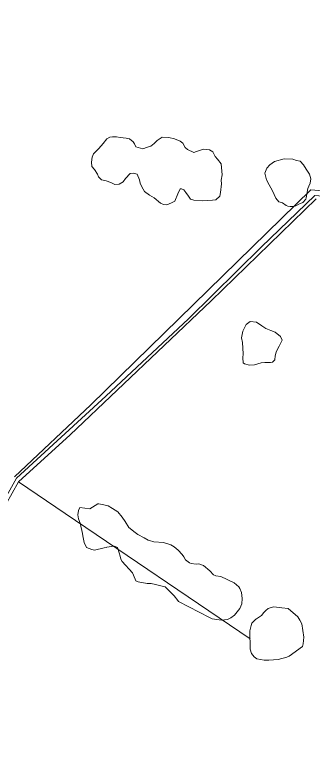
# Model space of a CAD drawing. Header units: metres. Extents: x 4652992 to 4879070, y 2074171 to 2309877.
# Drawn here: x 4654210.8 to 4654274.9, y 2306865.5 to 2307022.4 of the extents above; entities that cross this region are included whole.
import ezdxf

# ---------------------------------------------------------------- set-up
doc = ezdxf.new("R2010")
doc.units = ezdxf.units.M
doc.header["$MEASUREMENT"] = 0
for name, color, linetype, lineweight in [('Level 3', 46, 'Continuous', 0), ('Level 37', 3, 'Continuous', 0), ('Level 40', 1, 'Continuous', 0)]:
    doc.layers.add(name, color=color, linetype=linetype, lineweight=lineweight)

msp = doc.modelspace()

# ---------------------------------------------------------------- linework, layer by layer
at = {"layer": 'Level 3'}
msp.add_polyline3d([(4654119.021487, 2306784.638918, 1405.03), (4654138.110903, 2306807.392885, 1405.5), (4654153.570315, 2306827.644289, 1407), (4654169.317507, 2306850.619509, 1407.48), (4654182.633969, 2306873.002717, 1407.366428), (4654189.149294, 2306883.944521, 1407), (4654204.945925, 2306911.803103, 1406.5), (4654211.198733, 2306922.895083, 1406.74), (4654230.317873, 2306940.437929, 1406), (4654248.051089, 2306957.031924, 1405), (4654263.757082, 2306972.480532, 1404), (4654275.192507, 2306983.558718, 1403.36), (4654285.101504, 2306982.695315, 1403), (4654303.079714, 2306981.042483, 1402), (4654313.645499, 2306979.850224, 1401.246346), (4654313.818383, 2306979.830716, 1401.234014), (4654317.099123, 2306979.460512, 1401), (4654331.615908, 2306978.400515, 1400), (4654355.122683, 2306975.977724, 1399), (4654383.183291, 2306972.982119, 1398), (4654399.322085, 2306972.015688, 1397), (4654404.712894, 2306971.705166, 1396.634961), (4654408.478091, 2306971.488283, 1396.38)], dxfattribs=at)
at = {"layer": 'Level 37'}
for p, q in [((4654211.594576, 2306922.066134, 1407.786428), (4654222.656523, 2306932.20466, 1407.344041)), ((4654211.594575, 2306922.066136, 1407.786427), (4654221.597868, 2306915.290699, 1407.528985)), ((4654221.597867, 2306915.2907, 1407.674295), (4654261.293292, 2306888.414273, 1405.598999))]:
    msp.add_line(p, q, dxfattribs=at)
for points in [[(4654210.766161, 2306923.166793, 1407.601562), (4654227.114532, 2306938.606452, 1407.351384), (4654274.352418, 2306984.748675, 1404.651384), (4654314.105058, 2306981.279829, 1402.551384), (4654370.588547, 2306975.353, 1399.751384), (4654403.843255, 2306972.693051, 1397.751384), (4654406.011974, 2306999.843639, 1396.951384), (4654405.407305, 2307007.328987, 1396.951384), (4654403.255349, 2307014.286429, 1396.751384), (4654401.364262, 2307016.654055, 1396.751384), (4654398.773139, 2307018.095251, 1396.751384), (4654380.241533, 2307022.75743, 1398.051384), (4654350.196797, 2307029.707457, 1399.251384), (4654315.64072, 2307037.157294, 1401.651384), (4654315.266936, 2307034.471163, 1401.709623), (4654310.506183, 2307000.258944, 1402.451384), (4654309.209253, 2306990.131367, 1402.651384), (4654303.772191, 2306990.809078, 1403.10382), (4654295.990204, 2306991.779077, 1403.751384), (4654297.273195, 2307000.479061, 1403.751384)], [(4654275.494911, 2306982.788654, 1404.5514), (4654252.930984, 2306960.938304, 1405.8514), (4654222.656523, 2306932.204661, 1407.8514)], [(4654118.786908, 2306783.376265, 1405.986428), (4654123.742942, 2306789.171304, 1405.886427), (4654135.352519, 2306802.843276, 1406.586428), (4654143.011041, 2306812.163181, 1406.886427), (4654154.109074, 2306826.96154, 1407.786428), (4654159.5382, 2306834.208971, 1407.986428), (4654167.053959, 2306845.828148, 1408.386427), (4654172.070504, 2306853.595443, 1408.386427), (4654182.928927, 2306872.035971, 1408.486428), (4654186.783618, 2306878.708375, 1408.186427), (4654191.006061, 2306886.079794, 1407.686427), (4654195.55025, 2306894.095202, 1407.486428), (4654204.742367, 2306909.937603, 1407.686427), (4654211.594576, 2306922.066135, 1407.786428)]]:
    msp.add_polyline3d(points, dxfattribs=at)
at = {"layer": 'Level 40', "color": 3}
for points in [[(4654245.169457, 2306982.321212, 1413), (4654244.431722, 2306981.963084, 1413), (4654243.442578, 2306981.54629, 1413), (4654242.741213, 2306981.595138, 1413), (4654242.036503, 2306981.882301, 1413), (4654240.703032, 2306983.032297, 1413), (4654239.713683, 2306983.62503, 1413), (4654238.651465, 2306984.413346, 1413), (4654238.049052, 2306985.388743, 1413), (4654237.701428, 2306986.184508, 1413), (4654237.578802, 2306986.92653, 1413), (4654237.085451, 2306988.11357, 1413), (4654236.31109, 2306988.358045, 1413), (4654235.569928, 2306988.238197, 1413), (4654234.54785, 2306987.175768, 1413), (4654234.081571, 2306986.455709, 1413), (4654233.191711, 2306985.955692, 1413), (4654232.281846, 2306985.87619, 1413), (4654231.43462, 2306986.31622, 1413), (4654230.392187, 2306986.684126, 1413), (4654229.435831, 2306986.912681, 1413), (4654228.753884, 2306987.550793, 1413), (4654228.535191, 2306988.137603, 1413), (4654227.932438, 2306989.113205, 1413), (4654227.362945, 2306989.724503, 1413), (4654227.236651, 2306990.705106, 1413), (4654227.431292, 2306991.78727, 1413), (4654227.715504, 2306992.491637, 1413), (4654228.810809, 2306993.59308, 1414.4), (4654229.78795, 2306994.723416, 1414.4), (4654230.543921, 2306995.669483, 1414.4), (4654231.168056, 2306996.054041, 1414.4), (4654231.782425, 2306996.144405, 1414.4), (4654232.664413, 2306996.111486, 1414.4), (4654233.407697, 2306995.993108, 1414.4), (4654234.669608, 2306995.810056, 1414.4), (4654235.412877, 2306995.691681, 1414.4), (4654236.200441, 2306995.034989, 1413.5), (4654236.458536, 2306994.617019, 1413.5), (4654236.789441, 2306994.003521, 1413.5), (4654238.281097, 2306993.528195, 1413.5), (4654239.256616, 2306993.888758, 1413.5), (4654239.967603, 2306994.134437, 1413.5), (4654240.688465, 2306994.674657, 1413.5), (4654241.379562, 2306995.340779, 1413.5), (4654242.399371, 2306996.055229, 1412.7), (4654243.859529, 2306995.943949, 1412.7), (4654245.111095, 2306995.704185, 1412.7), (4654246.296432, 2306995.183005, 1412.7), (4654246.849359, 2306994.753574, 1412.7), (4654247.339368, 2306993.804179, 1412.7), (4654247.892261, 2306993.374781, 1412.7), (4654249.233077, 2306992.757031, 1412.7), (4654249.7628, 2306992.987051, 1412.7), (4654251.298147, 2306993.439891, 1414), (4654252.551771, 2306993.31626, 1414.2), (4654253.285168, 2306992.903641, 1414.2), (4654253.816912, 2306991.886721, 1414.2), (4654254.285947, 2306991.359371, 1414.2), (4654255.055499, 2306990.344992, 1414.2), (4654255.269732, 2306987.980696, 1414.2), (4654255.117537, 2306986.830994, 1414.2), (4654255.170225, 2306986.047488, 1414.2), (4654254.971655, 2306984.197461, 1414.2), (4654254.786528, 2306983.411618, 1414.2), (4654253.94413, 2306982.605033, 1414.2), (4654253.217482, 2306982.541548, 1414.2), (4654252.127516, 2306982.446321, 1414.2), (4654250.994623, 2306982.42064, 1414.2), (4654249.244097, 2306982.542567, 1414.2), (4654248.527373, 2306982.773141, 1414.2), (4654248.071577, 2306983.35637, 1414.2), (4654247.500158, 2306984.204408, 1414.2), (4654247.10048, 2306984.774262, 1414.2), (4654246.608311, 2306984.951183, 1414.2), (4654246.258178, 2306984.975572, 1414.2), (4654245.771489, 2306983.904425, 1413.9), (4654245.169457, 2306982.321212, 1413)], [(4654268.281277, 2306981.963933, 1412.8), (4654267.493796, 2306982.152154, 1412.8), (4654266.795995, 2306982.972419, 1412.8), (4654266.448941, 2306983.768288, 1412.8), (4654266.101872, 2306984.564192, 1412.8), (4654265.384345, 2306985.80518, 1412.8), (4654264.80901, 2306986.893411, 1412.8), (4654264.439018, 2306988.348583, 1412.8), (4654264.859859, 2306989.377091, 1412.8), (4654265.508965, 2306990.113364, 1412.8), (4654266.565207, 2306990.811772, 1412.8), (4654268.586629, 2306991.404508, 1412.3), (4654270.435031, 2306991.332297, 1411.3), (4654271.267395, 2306991.073732, 1411.3), (4654272.056675, 2306990.885028, 1411.3), (4654272.76925, 2306990.119084, 1411.3), (4654273.329124, 2306989.211009, 1411.3), (4654273.630583, 2306988.722065, 1411.3), (4654274.01816, 2306988.093442, 1411.3), (4654274.325873, 2306987.126642, 1411.3), (4654274.156005, 2306986.154968, 1411.3), (4654273.896887, 2306985.561935, 1411.3), (4654273.70745, 2306985.011805, 1411.3), (4654273.298107, 2306983.025857, 1411.3), (4654273.231581, 2306982.744093, 1411.3), (4654272.581108, 2306982.006601, 1411.3), (4654271.785028, 2306981.661117, 1411.3), (4654271.114988, 2306981.345044, 1411.3), (4654270.484861, 2306981.198019, 1411.3), (4654269.881336, 2306981.16369, 1411.3), (4654269.430434, 2306981.271462, 1411.3), (4654269.035892, 2306981.365762, 1411.3), (4654268.281277, 2306981.963933, 1412.8)], [(4654264.473051, 2306947.692336, 1410), (4654263.640665, 2306947.59695, 1410), (4654262.221828, 2306947.200399, 1410), (4654261.18037, 2306947.154938, 1410), (4654260.065224, 2306947.421192, 1410), (4654259.819287, 2306947.626976, 1410), (4654259.770455, 2306948.668108, 1410), (4654259.828171, 2306949.53678, 1410), (4654259.641214, 2306951.999455, 1409.8), (4654259.436472, 2306953.004777, 1409.8), (4654259.765126, 2306954.397824, 1409.8), (4654260.475336, 2306955.847031, 1409.8), (4654261.283728, 2306956.463425, 1409.8), (4654262.657964, 2306956.355986, 1409.8), (4654263.798039, 2306955.568593, 1409.8), (4654264.692038, 2306954.98716, 1409.8), (4654265.774795, 2306954.581407, 1409.8), (4654266.64835, 2306954.225619, 1409.8), (4654267.825095, 2306953.282369, 1409.8), (4654268.148671, 2306952.469324, 1409.8), (4654267.557283, 2306951.212668, 1409.8), (4654267.183662, 2306950.566202, 1409.8), (4654266.879773, 2306949.90311, 1409.8), (4654266.698883, 2306949.137113, 1409.8), (4654266.571272, 2306948.284871, 1409.8), (4654266.074714, 2306947.741429, 1409.8), (4654265.693261, 2306947.6854, 1409.8), (4654264.473051, 2306947.692336, 1410)], [(4654226.907641, 2306916.291105, 1417.691681), (4654228.634662, 2306917.378531, 1415.627553), (4654228.83595, 2306917.339632, 1415.627553), (4654229.876745, 2306917.162646, 1415.627553), (4654230.823031, 2306916.938517, 1415.627553), (4654231.800628, 2306916.345494, 1415.627553), (4654232.926895, 2306915.6126, 1415.627553), (4654233.874356, 2306914.505228, 1415.627553), (4654234.47836, 2306913.573955, 1415.627553), (4654235.277835, 2306912.272089, 1415.627553), (4654236.650173, 2306911.186824, 1415.627553), (4654237.228374, 2306910.795617, 1415.627553), (4654238.542776, 2306910.049747, 1415.627553), (4654239.435376, 2306909.536085, 1415.627553), (4654239.686605, 2306909.466575, 1415.627553), (4654240.621982, 2306909.2338, 1415.627553), (4654242.695697, 2306909.038751, 1414.251468), (4654244.305143, 2306908.583672, 1414.251468), (4654245.034389, 2306908.150921, 1414.251468), (4654245.867669, 2306907.4284, 1414.251468), (4654246.753018, 2306906.495248, 1414.251468), (4654247.087381, 2306905.97047, 1414.251468), (4654247.403042, 2306905.331439, 1414.251468), (4654248.304533, 2306904.676791, 1414.251468), (4654248.666281, 2306904.558759, 1414.251468), (4654249.714074, 2306904.413832, 1414.251468), (4654250.327325, 2306904.454759, 1414.251468), (4654251.325496, 2306904.145484, 1414.251468), (4654252.672261, 2306902.951972, 1414.251468), (4654253.445632, 2306902.152275, 1414.251468), (4654253.788377, 2306901.95498, 1414.251468), (4654253.918345, 2306901.926599, 1414.251468), (4654255.016105, 2306901.738494, 1414.251468), (4654257.905048, 2306900.382785, 1414.251468), (4654257.90599, 2306900.382026, 1414.251468), (4654258.887524, 2306899.581669, 1414.251468), (4654259.119856, 2306899.220499, 1414.251468), (4654259.434235, 2306898.313432, 1414.251468), (4654259.618828, 2306897.020643, 1414.251468), (4654259.543251, 2306895.933968, 1414.251468), (4654259.061033, 2306894.879785, 1414.251468), (4654257.921605, 2306893.491691, 1414.251468), (4654257.179678, 2306892.928716, 1414.251468), (4654256.433033, 2306892.562618, 1414.251468), (4654255.19381, 2306892.388541, 1414.251468), (4654253.190615, 2306892.660405, 1414.251468), (4654252.612198, 2306892.935394, 1414.251468), (4654245.968025, 2306896.420458, 1412.875383), (4654245.761258, 2306896.633992, 1412.875383), (4654244.979924, 2306897.589268, 1412.875383), (4654243.04292, 2306899.581235, 1412.875383), (4654242.756711, 2306899.643726, 1412.875383), (4654242.402901, 2306899.720978, 1412.875383), (4654240.986811, 2306900.081995, 1412.875383), (4654240.033403, 2306900.290228, 1412.875383), (4654239.246033, 2306900.293668, 1412.875383), (4654237.246231, 2306900.58743, 1412.875383), (4654236.761305, 2306900.850071, 1412.875383), (4654236.261741, 2306902.034061, 1412.875383), (4654236.067713, 2306902.565021, 1412.875383), (4654233.872293, 2306904.972049, 1411.499298), (4654233.53304, 2306905.513502, 1411.499298), (4654233.412507, 2306906.120664, 1411.499298), (4654233.173311, 2306906.865992, 1411.499298), (4654232.875799, 2306907.967475, 1413.563426), (4654232.694431, 2306908.038116, 1413.563426), (4654232.119757, 2306908.24666, 1413.563426), (4654230.559855, 2306908.031594, 1413.563426), (4654230.400261, 2306908.007033, 1413.563426), (4654229.966318, 2306907.93283, 1413.563426), (4654227.8888, 2306907.42314, 1415.627553), (4654227.307642, 2306907.550046, 1415.627553), (4654226.208174, 2306908.019027, 1415.627553), (4654225.682519, 2306909.091672, 1415.627553), (4654225.375964, 2306910.493482, 1415.627553), (4654225.29997, 2306910.969692, 1415.627553), (4654224.833412, 2306913.201654, 1415.627553), (4654224.452764, 2306914.176756, 1415.627553), (4654224.364269, 2306915.015651, 1415.627553), (4654224.458927, 2306915.905869, 1415.627553), (4654224.735398, 2306916.572341, 1415.627553), (4654226.907641, 2306916.291105, 1417.691681)], [(4654269.493864, 2306894.915476, 1412.875383), (4654271.528255, 2306893.106812, 1412.18734), (4654272.005162, 2306892.378476, 1412.18734), (4654272.39107, 2306891.59012, 1412.18734), (4654272.854105, 2306888.72795, 1412.18734), (4654272.689067, 2306887.344796, 1412.18734), (4654272.55945, 2306886.78059, 1412.18734), (4654269.712786, 2306884.662538, 1410.123212), (4654269.150157, 2306884.456963, 1410.123212), (4654267.356081, 2306883.986313, 1410.123212), (4654265.314181, 2306883.838671, 1410.123212), (4654264.317271, 2306883.829334, 1410.123212), (4654262.767184, 2306884.120877, 1410.123212), (4654262.146342, 2306884.562289, 1410.123212), (4654261.596189, 2306885.223916, 1410.123212), (4654261.315157, 2306886.164801, 1410.123212), (4654261.276519, 2306890.139842, 1411.499298), (4654261.512392, 2306891.235262, 1411.499298), (4654261.674961, 2306891.784289, 1411.499298), (4654262.562679, 2306892.611602, 1411.499298), (4654262.637966, 2306892.65403, 1411.499298), (4654263.129046, 2306892.976315, 1411.499298), (4654263.761895, 2306893.424042, 1411.499298), (4654264.274235, 2306894.019759, 1411.499298), (4654264.6824, 2306894.490666, 1411.499298), (4654265.16593, 2306894.870097, 1411.499298), (4654265.570604, 2306895.060736, 1411.499298), (4654266.413532, 2306895.275678, 1411.499298), (4654268.087976, 2306895.013617, 1412.875383), (4654269.493864, 2306894.915476, 1412.875383)]]:
    msp.add_polyline3d(points, dxfattribs=at)

doc.saveas('drawing.dxf')
